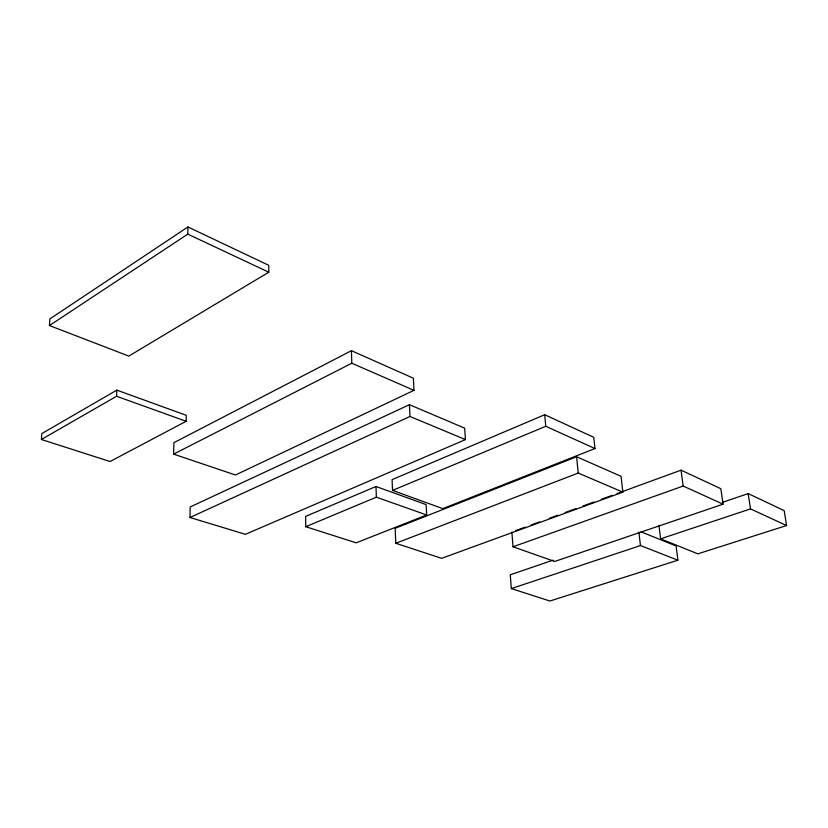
<?xml version="1.0" encoding="UTF-8"?>
<svg xmlns="http://www.w3.org/2000/svg" width="828" height="828" viewBox="0 0 828 828"><rect width="100%" height="100%" fill="white"/><g stroke="black" fill="none" stroke-linecap="round" stroke-linejoin="round"><path stroke-width="1.24" d="M189.985 517.51L190.192 506.974L409.415 404.675L464.674 428.159L465.429 439.596L245.409 534.319L189.985 517.51L409.995 416.474L465.429 439.596M186.155 421.276L186.279 415.314L116.831 390.123L41.793 433.603L41.4 439.492L110.041 461.527L186.155 421.276L116.562 396.27L41.4 439.492M49.442 325.559L187.79 234.127L187.946 226.975L268.758 265.312L268.789 272.205L128.837 356.102L49.442 325.559L49.887 318.915L187.946 226.975M173.611 454.127L173.901 442.669L351.414 350.689L413.369 378.199L413.979 390.35L235.452 474.993L173.611 454.127L351.807 363.233L413.979 390.35M116.562 396.27L116.831 390.123M375.964 486.481L305.604 516.403L305.77 526.711L356.185 542.826L426.668 514.995L426.12 504.604L375.964 486.481L376.367 497.173L426.668 514.995M544.71 414.724L392.079 479.629L392.544 490.404L442.794 508.63L594.97 448.538L593.779 437.319L544.71 414.724L545.766 426.285L594.97 448.538M305.77 526.711L376.367 497.173M392.544 490.404L545.766 426.285M576.588 456.766L395.142 528.316L395.784 543.282L441.666 558.331L622.863 492.142L621.072 476.307L576.588 456.766L578.223 473.057L622.863 492.142M395.784 543.282L578.223 473.057M515.492 530.696L525.169 527.157M531.203 524.952L539.67 521.857M549.337 518.318L557.793 515.223M565.038 512.573L575.915 508.599M583.171 505.949L594.049 501.975M601.294 499.315L612.171 495.341M617.005 493.571L681.051 470.159L720.846 488.717L723.072 504.169L554.656 561.477L513.029 546.77L511.87 532.021M513.029 546.77L683.152 486.046L723.072 504.169M553.083 560.173L510.255 574.787L511.321 588.584L549.885 601.024L677.915 560.194L676.093 545.942L641.079 531.866M722.813 502.234L748.181 493.581L784.178 510.628L786.6 525.532L697.849 553.839L660.609 538.842L658.933 525.314M511.321 588.584L640.458 545.559L677.915 560.194M660.609 538.842L750.499 508.899L786.6 525.532M187.79 234.127L268.789 272.205M748.181 493.581L750.499 508.899M681.051 470.159L683.152 486.046M638.885 532.145L640.458 545.559M409.415 404.675L409.995 416.474M351.414 350.689L351.807 363.233"/></g></svg>
